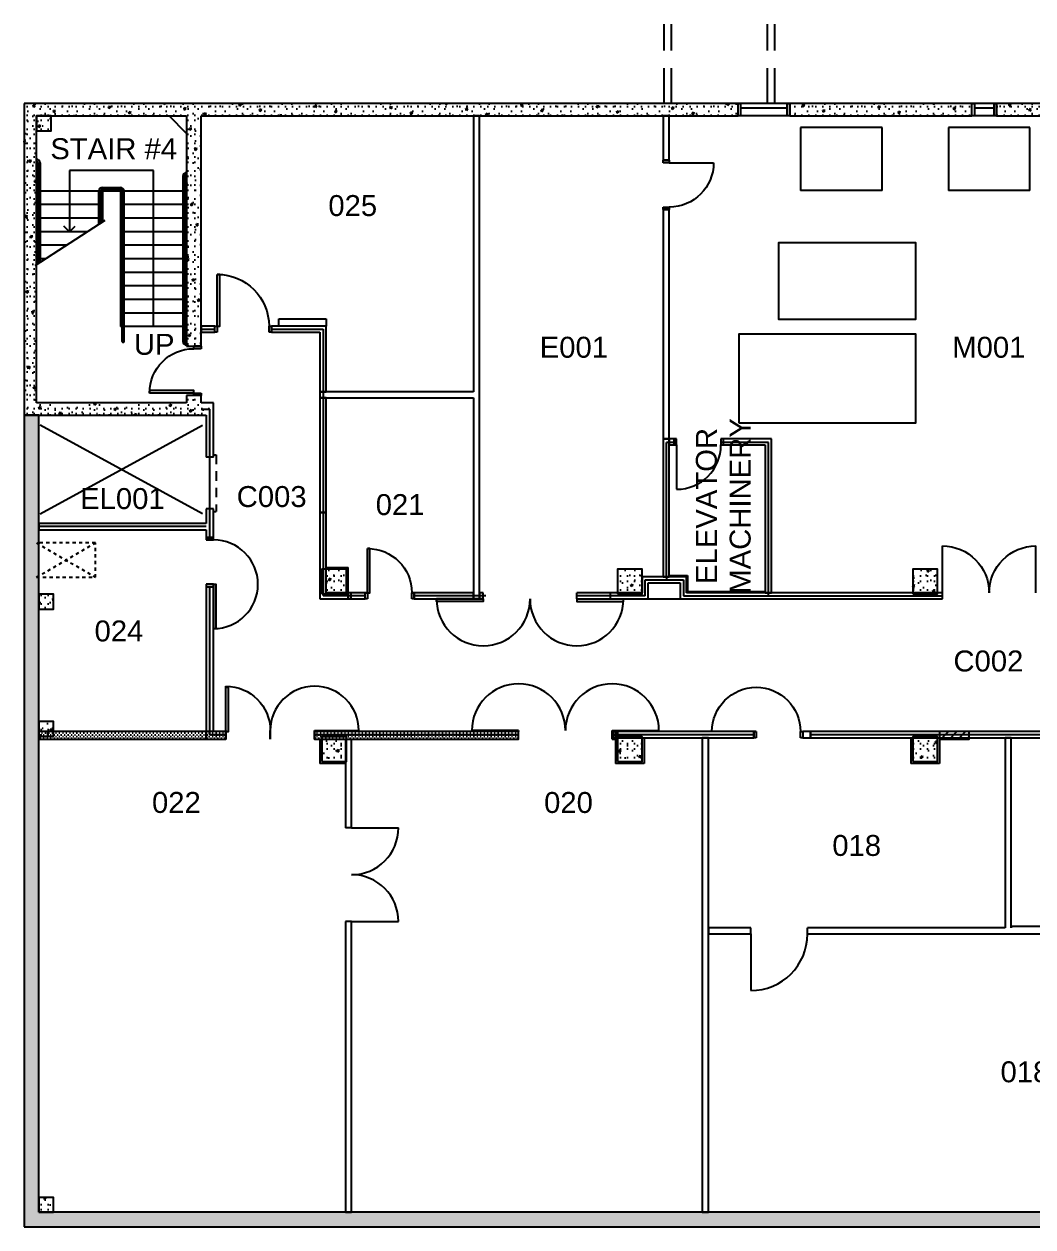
# Model space of a CAD drawing. Header units: inches. Extents: x 304 to 2516, y 181 to 1989.
# Drawn here: x 304 to 1123, y 319 to 1295 of the extents above; entities that cross this region are included whole.
import ezdxf

# ---------------------------------------------------------------- set-up
doc = ezdxf.new("R2010")
doc.units = ezdxf.units.IN
doc.header["$MEASUREMENT"] = 0
for name, pattern in [('DASHED', [43.2, 28.8, -14.4]), ('DASHED2', [13.44, 7.68, -5.76]), ('HIDDEN', [5.333333, 2.666667, -2.666667])]:
    doc.linetypes.add(name, pattern=pattern)
for name, color, linetype in [('A-CLNG-OTLN', 6, 'Continuous'), ('A-DOOR', 4, 'Continuous'), ('A-FLOR-HRAL', 4, 'Continuous'), ('A-FLOR-STRS', 4, 'Continuous'), ('A-GLAZ', 3, 'Continuous'), ('A-PFLR-NOTE', 3, 'Continuous'), ('A-WALL', 5, 'Continuous'), ('A-WALL-JAMB', 6, 'Continuous'), ('A-WALL-NEW', 7, 'Continuous'), ('A-WALL-PATT', 1, 'Continuous'), ('M-PAD', 7, 'Continuous'), ('S-COLS', 6, 'Continuous')]:
    doc.layers.add(name, color=color, linetype=linetype)
doc.styles.get("Standard").update_dxf_attribs({"font": 'ARIAL.TTF'})
doc.linetypes.add('1 HR RATED', pattern='A,0,[1,PS-01.Shx,S=0.091429,R=0,X=0,Y=0],-14.4,0', length=14.4)
doc.linetypes.add('2 HR RATED', pattern='A,0,[2,PS-01.Shx,S=0.091429,R=0,X=0,Y=0],-14.4,0', length=14.4)
pattern_1 = [(45, (0, 0), (-1.4142136, 1.4142136), [0, -2])]
pattern_2 = [(45, (0, 0), (-20.8303, 20.8303), [1.84252, -15.16535]), (45, (-4.402, 16.428), (-20.8303, 20.8303), [1.84252, -15.16535]), (105, (0, 0), (28.45473, 7.62442), [1.84252, -15.16535]), (105, (12.026, 12.026), (28.45473, 7.62442), [1.84252, -15.16535]), (165, (1.303, 1.303), (7.62442, 28.45473), [1.84252, -15.16535]), (165, (13.33, 13.33), (7.62442, 28.45473), [1.84252, -15.16535]), (45, (-2.0044, 2.0044), (-4.008794, 4.008794), [0, -5.669291, 0, -8.503937]), (90, (-3e-16, 4.009), (-5.669291, 0), [0, -4.251969, 0, -7.086614])]

# ---------------------------------------------------------------- blocks, each defined once
blk = doc.blocks.new('D1 Metal_117')
at = {"color": 0, "linetype": 'Continuous'}
for p, q in [((21, 0), (21, 42)), ((-21, 0), (-23, 0)), ((-23, 0), (-23, -5)), ((-21, -5), (-21, 0)), ((23, 0), (21, 0)), ((21, 0), (21, -5)), ((23, -5), (23, 0)), ((-23, -5), (-21, -5)), ((21, -5), (23, -5))]:
    blk.add_line(p, q, dxfattribs=at)
blk.add_arc((21, 0), 42, 90, 180, dxfattribs=at)
blk = doc.blocks.new('D1 Metal_7')
at = {"color": 0, "linetype": 'Continuous'}
for p, q in [((-18, 0), (-18, -6.875)), ((-18, -6.875), (-18, 0)), ((18, 0), (18, -6.875)), ((18, -6.875), (18, 0)), ((18, 0), (54, 0))]:
    blk.add_line(p, q, dxfattribs=at)
blk.add_arc((18, 0), 36, 0, 180, dxfattribs=at)
blk = doc.blocks.new('D1 Metal_187')
at = {"color": 0, "linetype": 'Continuous'}
for p, q in [((18, 0), (18, 36)), ((-18, 0), (-18, -6.875)), ((-18, -6.875), (-18, 0)), ((18, 0), (18, -6.875)), ((18, -6.875), (18, 0))]:
    blk.add_line(p, q, dxfattribs=at)
blk.add_arc((18, 0), 36, 90, 180, dxfattribs=at)
blk = doc.blocks.new('D1 Metal_10')
at = {"color": 0, "linetype": 'Continuous'}
for p, q in [((18, 0), (18, 36)), ((-18, 0), (-20, 0)), ((-20, 0), (-20, -5)), ((-18, -5), (-18, 0)), ((20, 0), (18, 0)), ((18, 0), (18, -5)), ((20, -5), (20, 0)), ((-20, -5), (-18, -5)), ((18, -5), (20, -5))]:
    blk.add_line(p, q, dxfattribs=at)
blk.add_arc((18, 0), 36, 90, 180, dxfattribs=at)
blk = doc.blocks.new('D2 Metal_11')
at = {"color": 0, "linetype": 'ByBlock'}
for p, q in [((-38, 0), (-76, 0)), ((38, 0), (76, 0))]:
    blk.add_line(p, q, dxfattribs=at)
for centre in [(-38, 0), (38, 0)]:
    blk.add_arc(centre, 38, 0, 180, dxfattribs=at)
blk = doc.blocks.new('D2 Metal_106')
at = {"color": 0, "linetype": 'ByBlock'}
for p, q in [((-38, 0), (-76, 0)), ((38, 0), (76, 0))]:
    blk.add_line(p, q, dxfattribs=at)
for centre in [(-38, 0), (38, 0)]:
    blk.add_arc(centre, 38, 0, 180, dxfattribs=at)
blk = doc.blocks.new('D1 Metal_118')
at = {"color": 0, "linetype": 'ByBlock'}
for p, q in [((18, 0), (18, 36)), ((-18, 0), (-20, 0)), ((-20, 0), (-20, -6.125)), ((-18, -6.125), (-18, 0)), ((20, 0), (18, 0)), ((18, 0), (18, -6.125)), ((20, -6.125), (20, 0)), ((-20, -6.125), (-18, -6.125)), ((18, -6.125), (20, -6.125))]:
    blk.add_line(p, q, dxfattribs=at)
blk.add_arc((18, 0), 36, 90, 180, dxfattribs=at)
blk = doc.blocks.new('D1 Metal_216')
at = {"color": 0, "linetype": 'Continuous'}
for p, q in [((18, 0), (18, 36)), ((-18, 0), (-20, 0)), ((-20, 0), (-20, -5)), ((-18, -5), (-18, 0)), ((20, 0), (18, 0)), ((18, 0), (18, -5)), ((20, -5), (20, 0)), ((-20, -5), (-18, -5)), ((18, -5), (20, -5))]:
    blk.add_line(p, q, dxfattribs=at)
blk.add_arc((18, 0), 36, 90, 180, dxfattribs=at)
blk = doc.blocks.new('D1 Metal_110')
at = {"color": 0, "linetype": 'Continuous'}
for p, q in [((-18, 0), (-20, 0)), ((-20, 0), (-20, -5)), ((-18, -5), (-18, 0)), ((20, 0), (18, 0)), ((18, 0), (18, -5)), ((18, 0), (54, 0)), ((20, -5), (20, 0)), ((-20, -5), (-18, -5)), ((18, -5), (20, -5))]:
    blk.add_line(p, q, dxfattribs=at)
blk.add_arc((18, 0), 36, 0, 180, dxfattribs=at)
blk = doc.blocks.new('D1 Metal_6')
at = {"color": 0, "linetype": 'Continuous'}
for p, q in [((18, 0), (18, 36)), ((-18, 0), (-20, 0)), ((-20, 0), (-20, -5)), ((-18, -5), (-18, 0)), ((20, 0), (18, 0)), ((18, 0), (18, -5)), ((20, -5), (20, 0)), ((-20, -5), (-18, -5)), ((18, -5), (20, -5))]:
    blk.add_line(p, q, dxfattribs=at)
blk.add_arc((18, 0), 36, 90, 180, dxfattribs=at)
blk = doc.blocks.new('D2 Metal_8')
at = {"color": 0, "linetype": 'Continuous'}
for p, q in [((-38, 0), (-38, 38)), ((38, 0), (38, 38))]:
    blk.add_line(p, q, dxfattribs=at)
for centre, start, end in [((-38, 0), 0, 90), ((38, 0), 90, 180)]:
    blk.add_arc(centre, 38, start, end, dxfattribs=at)
blk = doc.blocks.new('D1 Metal_101')
at = {"color": 0, "linetype": 'Continuous'}
for p, q in [((-18, 0), (-20, 0)), ((-20, 0), (-20, -6)), ((-18, -6), (-18, 0)), ((20, 0), (18, 0)), ((18, 0), (18, -6)), ((18, 0), (54, 0)), ((20, -6), (20, 0)), ((-20, -6), (-18, -6)), ((18, -6), (20, -6))]:
    blk.add_line(p, q, dxfattribs=at)
blk.add_arc((18, 0), 36, 0, 180, dxfattribs=at)
blk = doc.blocks.new('D1 Metal_40')
at = {"color": 0, "linetype": 'ByBlock'}
blk.add_line((23, 0), (23, 46), dxfattribs=at)
blk.add_arc((23, 0), 46, 90, 180, dxfattribs=at)
blk = doc.blocks.new('D2 Metal_100')
at = {"color": 0, "linetype": 'ByBlock'}
for p, q in [((-38, 0), (-38, 38)), ((38, 0), (38, 38))]:
    blk.add_line(p, q, dxfattribs=at)
for centre, start, end in [((-38, 0), 0, 90), ((38, 0), 90, 180)]:
    blk.add_arc(centre, 38, start, end, dxfattribs=at)

msp = doc.modelspace()

# ---------------------------------------------------------------- hatches: boundary and pattern name
at = {"layer": 'A-WALL'}
h = msp.add_hatch(dxfattribs=at)
h.set_pattern_fill('LIGHTWEIGHT_CONCRETE', color=256, style=0, pattern_type=2)
h.set_pattern_definition(pattern_2)
h.paths.add_polyline_path([(435.59, 993.78), (435.59, 987.78), (447.59, 987.78), (447.59, 993.78)], flags=0)
at = {"layer": 'A-WALL-PATT'}
h = msp.add_hatch(dxfattribs=at)
h.set_pattern_fill('LIGHTWEIGHT_CONCRETE', color=256, style=0, pattern_type=2)
h.set_pattern_definition(pattern_2)
h.paths.add_polyline_path([(303.59, 1220.78), (435.59, 1220.78), (447.59, 1230.78), (303.59, 1230.78)], flags=0)
h = msp.add_hatch(dxfattribs=at)
h.set_pattern_fill('LIGHTWEIGHT_CONCRETE', color=256, style=0, pattern_type=2)
h.set_pattern_definition(pattern_2)
h.paths.add_polyline_path([(447.59, 1033.78), (447.59, 1230.78), (435.59, 1220.78), (435.59, 1033.78)], flags=0)
h = msp.add_hatch(dxfattribs=at)
h.set_pattern_fill('LIGHTWEIGHT_CONCRETE', color=256, style=0, pattern_type=2)
h.set_pattern_definition(pattern_2)
h.paths.add_polyline_path([(447.59, 1220.78), (563.59, 1220.78), (563.59, 1230.78), (447.59, 1230.78)], flags=0)
h = msp.add_hatch(dxfattribs=at)
h.set_pattern_fill('LIGHTWEIGHT_CONCRETE', color=256, style=0, pattern_type=2)
h.set_pattern_definition(pattern_2)
h.paths.add_polyline_path([(563.59, 1230.78), (563.59, 1220.78), (883.59, 1220.78), (883.59, 1230.78)], flags=0)
h = msp.add_hatch(dxfattribs=at)
h.set_pattern_fill('LIGHTWEIGHT_CONCRETE', color=256, style=0, pattern_type=2)
h.set_pattern_definition(pattern_2)
h.paths.add_polyline_path([(925.59, 1230.78), (925.59, 1220.78), (1073.59, 1220.78), (1073.59, 1230.78)], flags=0)
h = msp.add_hatch(dxfattribs=at)
h.set_pattern_fill('LIGHTWEIGHT_CONCRETE', color=256, style=0, pattern_type=2)
h.set_pattern_definition(pattern_2)
h.paths.add_polyline_path([(1093.59, 1230.78), (1093.59, 1220.78), (1135.09, 1220.78), (1135.09, 1230.78)], flags=0)
h = msp.add_hatch(dxfattribs=at)
h.set_pattern_fill('LIGHTWEIGHT_CONCRETE', color=256, style=0, pattern_type=2)
h.set_pattern_definition(pattern_2)
h.paths.add_polyline_path([(313.59, 987.78), (313.59, 1220.78), (303.59, 1220.78), (303.59, 977.78)], flags=0)
h = msp.add_hatch(dxfattribs=at)
h.set_pattern_fill('LIGHTWEIGHT_CONCRETE', color=256, style=0, pattern_type=2)
h.set_pattern_definition(pattern_2)
h.paths.add_polyline_path([(313.59, 1208.78), (325.59, 1208.78), (325.59, 1220.78), (313.59, 1220.78)], flags=0)
h = msp.add_hatch(dxfattribs=at)
h.set_pattern_fill('LIGHTWEIGHT_CONCRETE', color=256, style=0, pattern_type=2)
h.set_pattern_definition(pattern_2)
h.paths.add_polyline_path([(457.59, 987.78), (313.59, 987.78), (303.59, 977.78), (451.59, 977.78)], flags=0)
h = msp.add_hatch(dxfattribs=at)
h.set_pattern_fill('LIGHTWEIGHT_CONCRETE', color=256, style=0, pattern_type=2)
h.set_pattern_definition(pattern_2)
h.paths.add_polyline_path([(315.59, 330.78), (315.59, 977.78), (303.59, 977.78), (303.59, 318.78)], flags=0)
h = msp.add_hatch(dxfattribs=at)
h.set_pattern_fill('LIGHTWEIGHT_CONCRETE', color=256, style=0, pattern_type=2)
h.set_pattern_definition(pattern_2)
h.paths.add_polyline_path([(315.59, 820.44), (327.59, 820.44), (327.59, 832.44), (315.59, 832.44)], flags=0)
h = msp.add_hatch(dxfattribs=at)
h.set_pattern_fill('LIGHTWEIGHT_CONCRETE', color=256, style=0, pattern_type=2)
h.set_pattern_definition(pattern_2)
h.paths.add_polyline_path([(315.59, 717.11), (327.59, 717.11), (327.59, 729.11), (315.59, 729.11)], flags=0)
h = msp.add_hatch(dxfattribs=at)
h.set_pattern_fill('45_', color=256, style=0, pattern_type=2)
h.set_pattern_definition(pattern_1)
h.paths.add_polyline_path([(315.59, 720.9), (315.59, 714.9), (467.59, 714.9), (467.59, 721.78), (467.54, 721.78), (467.54, 720.9)])
h = msp.add_hatch(dxfattribs=at)
h.set_pattern_fill('45_', color=256, style=0, pattern_type=2)
h.set_pattern_definition(pattern_1)
h.paths.add_polyline_path([(539.52, 720.9), (539.52, 714.9), (691.52, 714.9), (705.34, 714.9), (705.34, 720.9), (691.52, 720.9), (691.52, 721.78), (691.48, 721.78), (691.48, 720.9)])
h = msp.add_hatch(dxfattribs=at)
h.set_pattern_fill('45_', color=256, style=0, pattern_type=2)
h.set_pattern_definition(pattern_1)
h.paths.add_polyline_path([(785.61, 715.9), (781.34, 715.9), (781.34, 720.9), (785.61, 720.9)])
h = msp.add_hatch(dxfattribs=at)
h.set_pattern_fill('COMMON_BRICK', color=256, style=0, pattern_type=2)
h.set_pattern_definition([(45, (0, 0), (-3.474288, 3.474288), [])])
h.paths.add_polyline_path([(1047.21, 720.9), (1047.21, 714.9), (1071.21, 714.9), (1071.21, 720.9)])
h = msp.add_hatch(dxfattribs=at)
h.set_pattern_fill('LIGHTWEIGHT_CONCRETE', color=256, style=0, pattern_type=2)
h.set_pattern_definition(pattern_2)
h.paths.add_polyline_path([(315.59, 330.78), (327.59, 330.78), (327.59, 342.78), (315.59, 342.78)], flags=0)
h = msp.add_hatch(dxfattribs=at)
h.set_pattern_fill('LIGHTWEIGHT_CONCRETE', color=256, style=0, pattern_type=2)
h.set_pattern_definition(pattern_2)
h.paths.add_polyline_path([(1864.49, 330.78), (315.59, 330.78), (303.59, 318.78), (1864.49, 318.78)], flags=0)
at = {"layer": 'S-COLS'}
h = msp.add_hatch(dxfattribs=at)
h.set_pattern_fill('LIGHTWEIGHT_CONCRETE', color=256, style=0, pattern_type=2)
h.set_pattern_definition(pattern_2)
h.paths.add_polyline_path([(545.59, 832.78), (565.59, 832.78), (565.59, 852.78), (545.59, 852.78)], flags=0)
h = msp.add_hatch(dxfattribs=at)
h.set_pattern_fill('LIGHTWEIGHT_CONCRETE', color=256, style=0, pattern_type=2)
h.set_pattern_definition(pattern_2)
h.paths.add_polyline_path([(785.59, 832.78), (805.59, 832.78), (805.59, 852.78), (785.59, 852.78)], flags=0)
h = msp.add_hatch(dxfattribs=at)
h.set_pattern_fill('LIGHTWEIGHT_CONCRETE', color=256, style=0, pattern_type=2)
h.set_pattern_definition(pattern_2)
h.paths.add_polyline_path([(1025.59, 832.78), (1045.59, 832.78), (1045.59, 852.78), (1025.59, 852.78)], flags=0)
h = msp.add_hatch(dxfattribs=at)
h.set_pattern_fill('LIGHTWEIGHT_CONCRETE', color=256, style=0, pattern_type=2)
h.set_pattern_definition(pattern_2)
h.paths.add_polyline_path([(545.59, 696.78), (565.59, 696.78), (565.59, 716.78), (545.59, 716.78)], flags=0)
h = msp.add_hatch(dxfattribs=at)
h.set_pattern_fill('LIGHTWEIGHT_CONCRETE', color=256, style=0, pattern_type=2)
h.set_pattern_definition(pattern_2)
h.paths.add_polyline_path([(785.59, 696.78), (805.59, 696.78), (805.59, 716.78), (785.59, 716.78)], flags=0)
h = msp.add_hatch(dxfattribs=at)
h.set_pattern_fill('LIGHTWEIGHT_CONCRETE', color=256, style=0, pattern_type=2)
h.set_pattern_definition(pattern_2)
h.paths.add_polyline_path([(1025.59, 696.78), (1045.59, 696.78), (1045.59, 716.78), (1025.59, 716.78)], flags=0)

# ---------------------------------------------------------------- linework, layer by layer
at = {"linetype": 'Continuous'}
for p, q in [((448.58, 897.78), (316.59, 969.78)), ((316.59, 897.78), (448.58, 969.78))]:
    msp.add_line(p, q, dxfattribs=at)
at = {"layer": 'A-CLNG-OTLN', "linetype": 'DASHED2'}
for p, q in [((457.59, 945.78), (459.59, 945.78)), ((459.59, 945.78), (459.59, 899.78)), ((457.59, 899.78), (459.59, 899.78))]:
    msp.add_line(p, q, dxfattribs=at)
at = {"layer": 'A-CLNG-OTLN', "linetype": 'Continuous'}
msp.add_line((810.59, 828.65), (836.59, 828.65), dxfattribs=at)
at = {"layer": 'A-DOOR', "linetype": 'Continuous'}
for p, q in [((504.59, 1045.15), (504.59, 1050.15)), ((447.59, 1033.78), (441.46, 1033.78)), ((457.59, 838.57), (451.59, 838.57)), ((467.59, 721.78), (467.59, 714.9)), ((539.59, 714.9), (539.59, 721.78)), ((705.34, 721.78), (705.34, 720.9)), ((781.34, 714.9), (781.34, 721.78)), ((896.34, 720.9), (896.34, 715.9)), ((936.34, 720.9), (936.34, 715.9)), ((942.34, 720.9), (936.34, 720.9)), ((936.34, 715.9), (942.34, 715.9)), ((942.34, 715.9), (942.34, 720.9))]:
    msp.add_line(p, q, dxfattribs=at)
at = {"layer": 'A-DOOR', "linetype": 'DASHED2'}
for p, q in [((451.59, 838.57), (451.59, 838.4)), ((451.59, 838.4), (457.59, 838.4)), ((457.59, 838.4), (457.59, 838.57))]:
    msp.add_line(p, q, dxfattribs=at)
at = {"layer": 'A-DOOR', "linetype": 'Continuous'}
for points in [[(460.59, 1050.15), (462.59, 1050.15), (462.59, 1092.11), (460.59, 1092.15)], [(441.46, 995.78), (441.46, 997.78), (405.52, 997.78), (405.52, 995.78)], [(582.59, 833.65), (584.59, 833.65), (584.59, 869.6), (582.59, 869.6)], [(457.59, 804.57), (459.59, 804.57), (459.59, 840.51), (457.59, 840.51)], [(676.59, 828.65), (676.59, 826.65), (638.59, 826.65), (638.59, 828.65)], [(752.59, 828.65), (752.59, 826.65), (790.59, 826.65), (790.59, 828.65)], [(467.54, 720.9), (469.54, 720.9), (469.54, 756.85), (467.54, 756.85)]]:
    msp.add_lwpolyline(points, dxfattribs=at)
at = {"layer": 'A-FLOR-HRAL', "linetype": 'Continuous'}
for p, q in [((315.1, 1182.78), (315.1, 1101.04)), ((316.6, 1182.78), (316.6, 1102.01)), ((367.34, 1162.78), (381.84, 1162.78)), ((432.58, 1171.78), (432.58, 1037.78)), ((434.08, 1171.78), (434.08, 1037.78)), ((364.34, 1132.76), (364.34, 1159.78)), ((365.84, 1133.73), (365.84, 1159.78)), ((367.34, 1161.28), (381.84, 1161.28)), ((383.34, 1037.78), (383.34, 1159.78)), ((384.84, 1037.78), (384.84, 1159.78))]:
    msp.add_line(p, q, dxfattribs=at)
for centre, radius, start, end in [((313.59, 1182.78), 3, 0, 90), ((313.59, 1182.78), 1.5, 0, 90), ((435.59, 1171.78), 3, 90, 180), ((435.59, 1171.78), 1.5, 90, 180), ((367.34, 1159.78), 3, 90, 180), ((381.84, 1159.78), 3, 0, 90), ((367.34, 1159.78), 1.5, 90, 180), ((381.84, 1159.78), 1.5, 0, 90), ((384.09, 1037.78), 0.75, 180, 0), ((435.59, 1037.78), 3, 180, 270), ((435.59, 1037.78), 1.5, 180, 270)]:
    msp.add_arc(centre, radius, start, end, dxfattribs=at)
at = {"layer": 'A-FLOR-STRS', "linetype": 'Continuous'}
for p, q in [((364.34, 1159.78), (316.6, 1159.78)), ((383.34, 1159.78), (365.84, 1159.78)), ((367.34, 1159.78), (367.34, 1134.69)), ((381.84, 1159.78), (381.84, 1049.78)), ((432.58, 1159.78), (384.84, 1159.78)), ((364.34, 1148.78), (316.6, 1148.78)), ((367.34, 1148.78), (365.84, 1148.78)), ((383.34, 1148.78), (381.84, 1148.78)), ((432.58, 1148.78), (384.84, 1148.78)), ((312.55, 1099.4), (369.52, 1136.1)), ((364.34, 1137.78), (316.6, 1137.78)), ((367.34, 1137.78), (365.84, 1137.78)), ((383.34, 1137.78), (381.84, 1137.78)), ((432.58, 1137.78), (384.84, 1137.78)), ((355.05, 1126.78), (316.6, 1126.78)), ((383.34, 1126.78), (381.84, 1126.78)), ((432.58, 1126.78), (384.84, 1126.78)), ((337.98, 1115.78), (316.6, 1115.78)), ((383.34, 1115.78), (381.84, 1115.78)), ((432.58, 1115.78), (384.84, 1115.78)), ((320.9, 1104.78), (316.6, 1104.78)), ((383.34, 1104.78), (381.84, 1104.78)), ((432.58, 1104.78), (384.84, 1104.78)), ((383.34, 1093.78), (381.84, 1093.78)), ((432.58, 1093.78), (384.84, 1093.78)), ((383.34, 1082.78), (381.84, 1082.78)), ((432.58, 1082.78), (384.84, 1082.78)), ((383.34, 1071.78), (381.84, 1071.78)), ((432.58, 1071.78), (384.84, 1071.78)), ((383.34, 1060.78), (381.84, 1060.78)), ((432.58, 1060.78), (384.84, 1060.78)), ((383.34, 1049.78), (381.84, 1049.78)), ((432.58, 1049.78), (384.84, 1049.78))]:
    msp.add_line(p, q, dxfattribs=at)
at = {"layer": 'A-GLAZ', "linetype": 'Continuous'}
for p, q in [((925.59, 1230.78), (883.59, 1230.78)), ((1093.59, 1230.78), (1073.59, 1230.78)), ((885.59, 1227.28), (923.59, 1227.28)), ((1075.59, 1227.28), (1091.59, 1227.28)), ((925.59, 1220.78), (883.59, 1220.78)), ((1093.59, 1220.78), (1073.59, 1220.78))]:
    msp.add_line(p, q, dxfattribs=at)
at = {"layer": 'A-PFLR-NOTE', "linetype": 'Continuous'}
for p, q in [((408.71, 1176.61), (340.47, 1176.61)), ((340.47, 1176.61), (340.47, 1126.78)), ((408.71, 1049.78), (408.71, 1176.61)), ((340.47, 1126.78), (335.8, 1131.44)), ((340.47, 1126.78), (345.13, 1131.44))]:
    msp.add_line(p, q, dxfattribs=at)
at = {"layer": 'A-WALL', "linetype": 'DASHED'}
for p, q in [((823.59, 1230.78), (823.59, 1295.4)), ((829.59, 1230.78), (829.59, 1295.4)), ((907.59, 1230.78), (907.59, 1295.4)), ((913.59, 1230.78), (913.59, 1295.4))]:
    msp.add_line(p, q, dxfattribs=at)
at = {"layer": 'A-WALL', "linetype": 'Continuous'}
for p, q in [((447.59, 1230.78), (303.59, 1230.78)), ((303.59, 1230.78), (303.59, 1220.78)), ((563.59, 1230.78), (447.59, 1230.78)), ((883.59, 1230.78), (563.59, 1230.78)), ((883.59, 1220.78), (883.59, 1230.78)), ((925.59, 1220.78), (925.59, 1230.78)), ((1073.59, 1230.78), (925.59, 1230.78)), ((1073.59, 1220.78), (1073.59, 1230.78)), ((1093.59, 1220.78), (1093.59, 1230.78)), ((1135.09, 1230.78), (1093.59, 1230.78)), ((303.59, 1220.78), (303.59, 977.78)), ((313.59, 1220.78), (435.59, 1220.78)), ((313.59, 987.78), (313.59, 1220.78)), ((435.59, 1206.64), (421.45, 1220.78)), ((435.59, 1220.78), (435.59, 1033.78)), ((447.59, 1220.78), (563.59, 1220.78)), ((447.59, 1033.78), (447.59, 1220.78)), ((563.59, 1220.78), (883.59, 1220.78)), ((668.59, 1220.78), (668.59, 996.9)), ((673.59, 1220.78), (668.59, 1220.78)), ((673.59, 828.65), (673.59, 1220.78)), ((827.71, 1220.78), (822.71, 1220.78)), ((822.71, 1220.78), (822.71, 1184.78)), ((827.71, 1184.78), (827.71, 1220.78)), ((925.59, 1220.78), (1073.59, 1220.78)), ((1093.59, 1220.78), (1135.09, 1220.78)), ((822.71, 1184.78), (827.71, 1184.78)), ((822.71, 1144.78), (822.71, 958.65)), ((827.71, 1144.78), (822.71, 1144.78)), ((827.71, 958.65), (827.71, 1144.78)), ((510.59, 1050.15), (510.59, 1056.15)), ((510.59, 1056.15), (548.96, 1056.15)), ((548.96, 1056.15), (548.96, 1050.15)), ((458.59, 1050.15), (447.59, 1050.15)), ((447.59, 1050.15), (447.59, 1045.15)), ((447.59, 1045.15), (458.59, 1045.15)), ((458.59, 1045.15), (458.59, 1050.15)), ((548.96, 1050.15), (504.59, 1050.15)), ((504.59, 1050.15), (504.59, 1045.15)), ((504.59, 1045.15), (543.96, 1045.15)), ((543.96, 1045.15), (543.96, 996.9)), ((548.96, 1045.15), (548.96, 1050.15)), ((548.96, 996.9), (548.96, 1045.15)), ((435.59, 1033.78), (447.59, 1033.78)), ((668.59, 996.9), (543.96, 996.9)), ((543.96, 996.9), (543.96, 991.9)), ((543.96, 996.9), (548.96, 996.9)), ((435.59, 987.78), (313.59, 987.78)), ((435.59, 993.78), (435.59, 987.78)), ((447.59, 993.78), (435.59, 993.78)), ((447.59, 987.78), (447.59, 993.78)), ((457.59, 987.78), (447.59, 987.78)), ((457.59, 943.78), (457.59, 987.78)), ((543.96, 991.9), (543.96, 898.78)), ((543.96, 991.9), (668.59, 991.9)), ((548.96, 898.78), (548.96, 991.9)), ((668.59, 991.9), (668.59, 828.65)), ((315.59, 977.78), (303.59, 977.78)), ((303.59, 977.78), (303.59, 318.78)), ((303.59, 977.78), (451.59, 977.78)), ((315.59, 977.78), (303.59, 977.78)), ((303.59, 977.78), (303.59, 318.78)), ((315.59, 330.78), (315.59, 977.78)), ((315.59, 330.78), (315.59, 977.78)), ((451.59, 977.78), (451.59, 943.78)), ((822.71, 958.65), (822.71, 846.65)), ((827.71, 958.65), (822.71, 958.65)), ((822.71, 958.65), (827.71, 958.65)), ((831.71, 958.65), (827.71, 958.65)), ((827.71, 958.65), (827.71, 953.65)), ((827.71, 846.65), (827.71, 958.65)), ((831.71, 953.65), (831.71, 958.65)), ((871.71, 953.65), (871.71, 958.65)), ((910.71, 958.65), (871.71, 958.65)), ((910.71, 833.65), (910.71, 958.65)), ((827.71, 953.65), (831.71, 953.65)), ((871.71, 953.65), (905.71, 953.65)), ((905.71, 953.65), (905.71, 833.65)), ((457.59, 943.78), (451.59, 943.78)), ((457.59, 901.78), (451.59, 901.78)), ((451.59, 901.78), (451.59, 889.78)), ((457.59, 878.4), (457.59, 901.78)), ((543.96, 898.78), (543.96, 828.65)), ((548.96, 898.78), (543.96, 898.78)), ((543.96, 898.78), (548.96, 898.78)), ((548.96, 833.65), (548.96, 898.78)), ((451.59, 889.78), (315.59, 889.78)), ((315.59, 889.78), (315.59, 884.78)), ((315.59, 884.78), (451.59, 884.78)), ((451.59, 884.78), (451.59, 878.4)), ((451.59, 878.4), (457.59, 878.4)), ((548.96, 854.15), (566.96, 854.15)), ((566.96, 828.65), (566.96, 854.15)), ((805.59, 846.65), (805.59, 833.65)), ((810.59, 846.65), (805.59, 846.65)), ((805.59, 846.65), (805.59, 833.65)), ((841.59, 846.65), (810.59, 846.65)), ((810.59, 828.65), (810.59, 841.65)), ((810.59, 841.65), (836.59, 841.65)), ((810.59, 828.65), (810.59, 841.65)), ((822.71, 846.65), (827.71, 846.65)), ((827.71, 847.65), (842.59, 847.65)), ((836.59, 841.65), (836.59, 828.65)), ((841.59, 833.65), (841.59, 846.65)), ((842.59, 847.65), (842.59, 834.65)), ((457.59, 838.08), (451.59, 838.08)), ((451.59, 838.08), (451.59, 714.9)), ((457.59, 720.9), (457.59, 838.08)), ((568.96, 833.65), (548.96, 833.65)), ((568.96, 828.65), (568.96, 833.65)), ((580.59, 833.65), (568.96, 833.65)), ((568.96, 833.65), (568.96, 828.65)), ((580.59, 828.65), (580.59, 833.65)), ((582.59, 833.65), (580.59, 833.65)), ((580.59, 828.65), (580.59, 833.65)), ((620.59, 833.65), (618.59, 833.65)), ((620.59, 828.65), (620.59, 833.65)), ((668.59, 833.65), (620.59, 833.65)), ((620.59, 828.65), (620.59, 833.65)), ((752.59, 828.65), (752.59, 833.65)), ((779.91, 833.65), (752.59, 833.65)), ((779.91, 828.65), (779.91, 833.65)), ((805.59, 833.65), (779.91, 833.65)), ((805.59, 833.65), (779.91, 833.65)), ((1049.59, 833.65), (841.59, 833.65)), ((842.59, 834.65), (905.71, 834.65)), ((905.71, 833.65), (910.71, 833.65)), ((1049.59, 828.65), (1049.59, 833.65)), ((543.96, 828.65), (568.96, 828.65)), ((568.96, 828.65), (580.59, 828.65)), ((582.59, 828.65), (580.59, 828.65)), ((620.59, 828.65), (618.59, 828.65)), ((620.59, 828.65), (668.59, 828.65)), ((668.59, 828.65), (673.59, 828.65)), ((752.59, 828.65), (779.91, 828.65)), ((779.91, 828.65), (810.59, 828.65)), ((779.91, 828.65), (810.59, 828.65)), ((836.59, 828.65), (1049.59, 828.65)), ((451.59, 720.9), (315.59, 720.9)), ((315.59, 720.9), (315.59, 714.9)), ((315.59, 714.9), (451.59, 714.9)), ((451.59, 714.9), (451.59, 720.9)), ((451.59, 714.9), (467.59, 714.9)), ((467.59, 720.9), (457.59, 720.9)), ((467.59, 714.9), (467.59, 720.9)), ((705.34, 720.9), (539.52, 720.9)), ((539.52, 720.9), (539.52, 714.9)), ((539.52, 714.9), (564.71, 714.9)), ((543.96, 714.9), (543.96, 695.15)), ((564.71, 714.9), (564.71, 642.78)), ((569.71, 714.9), (705.34, 714.9)), ((569.71, 642.78), (569.71, 714.9)), ((705.34, 714.9), (705.34, 720.9)), ((783.96, 720.9), (781.34, 720.9)), ((781.34, 720.9), (781.34, 714.9)), ((781.34, 714.9), (783.96, 714.9)), ((783.96, 714.9), (783.96, 720.9)), ((896.34, 720.9), (783.96, 720.9)), ((783.96, 720.9), (783.96, 715.9)), ((783.96, 715.9), (783.96, 695.15)), ((783.96, 715.9), (896.34, 715.9)), ((807.21, 715.9), (807.21, 695.15)), ((854.46, 715.9), (854.46, 330.78)), ((859.46, 715.9), (854.46, 715.9)), ((859.46, 330.78), (859.46, 715.9)), ((896.34, 715.9), (896.34, 720.9)), ((1173.56, 720.9), (942.34, 720.9)), ((942.34, 720.9), (942.34, 715.9)), ((942.34, 715.9), (1173.56, 715.9)), ((1023.96, 715.9), (1023.96, 695.15)), ((1047.21, 715.9), (1047.21, 695.15)), ((1100.46, 715.9), (1100.46, 561.65)), ((1105.46, 715.9), (1100.46, 715.9)), ((1105.46, 561.65), (1105.46, 715.9)), ((564.71, 695.15), (543.96, 695.15)), ((807.21, 695.15), (783.96, 695.15)), ((1047.21, 695.15), (1023.96, 695.15)), ((569.71, 642.78), (564.71, 642.78)), ((569.71, 566.78), (564.71, 566.78)), ((564.71, 566.78), (564.71, 330.78)), ((569.71, 330.78), (569.71, 566.78)), ((893.96, 561.65), (859.46, 561.65)), ((859.46, 561.65), (859.46, 556.65)), ((893.96, 556.65), (893.96, 561.65)), ((939.96, 556.65), (939.96, 561.65)), ((1100.46, 561.65), (939.96, 561.65)), ((1275.46, 562.65), (1105.46, 562.65)), ((1105.46, 562.65), (1105.46, 561.65)), ((859.46, 556.65), (893.96, 556.65)), ((939.96, 556.65), (1105.46, 556.65)), ((1105.46, 556.65), (1440.96, 556.65)), ((1864.49, 330.78), (315.59, 330.78)), ((1854.49, 330.78), (315.59, 330.78)), ((564.71, 330.78), (569.71, 330.78)), ((854.46, 330.78), (859.46, 330.78)), ((303.59, 318.78), (1864.49, 318.78)), ((303.59, 318.78), (1864.49, 318.78))]:
    msp.add_line(p, q, dxfattribs=at)
at = {"layer": 'A-WALL', "linetype": 'HIDDEN'}
for p, q in [((361.59, 874.22), (313.59, 874.22)), ((313.59, 874.22), (361.59, 846.22)), ((313.59, 846.22), (361.59, 874.22)), ((361.59, 846.22), (361.59, 874.22)), ((313.59, 846.22), (361.59, 846.22))]:
    msp.add_line(p, q, dxfattribs=at)
at = {"layer": 'A-WALL', "linetype": '1 HR RATED'}
msp.add_line((808.09, 831.15), (752.59, 831.15), dxfattribs=at)
at = {"layer": 'A-WALL', "linetype": 'Continuous'}
for points in [[(315.59, 720.9), (315.59, 714.9), (467.59, 714.9), (467.59, 721.78), (467.54, 721.78), (467.54, 720.9)], [(539.52, 720.9), (539.52, 714.9), (691.52, 714.9), (705.34, 714.9), (705.34, 720.9), (691.52, 720.9), (691.52, 721.78), (691.48, 721.78), (691.48, 720.9)], [(785.61, 715.9), (781.34, 715.9), (781.34, 720.9), (785.61, 720.9)], [(1047.21, 720.9), (1047.21, 714.9), (1071.21, 714.9), (1071.21, 720.9)]]:
    msp.add_lwpolyline(points, close=True, dxfattribs=at)
at = {"layer": 'A-WALL-JAMB', "linetype": 'Continuous'}
for p, q in [((883.59, 1220.78), (883.59, 1230.78)), ((883.59, 1230.78), (885.59, 1230.78)), ((885.59, 1230.78), (885.59, 1220.78)), ((923.59, 1230.78), (925.59, 1230.78)), ((923.59, 1220.78), (923.59, 1230.78)), ((925.59, 1230.78), (925.59, 1220.78)), ((1073.59, 1220.78), (1073.59, 1230.78)), ((1073.59, 1230.78), (1075.59, 1230.78)), ((1075.59, 1230.78), (1075.59, 1220.78)), ((1091.59, 1230.78), (1093.59, 1230.78)), ((1091.59, 1220.78), (1091.59, 1230.78)), ((1093.59, 1230.78), (1093.59, 1220.78)), ((885.59, 1220.78), (883.59, 1220.78)), ((925.59, 1220.78), (923.59, 1220.78)), ((1075.59, 1220.78), (1073.59, 1220.78)), ((1093.59, 1220.78), (1091.59, 1220.78)), ((676.59, 833.65), (673.59, 833.65)), ((676.59, 828.65), (676.59, 833.65)), ((673.59, 828.65), (676.59, 828.65))]:
    msp.add_line(p, q, dxfattribs=at)
at = {"layer": 'A-WALL-NEW', "linetype": 'Continuous'}
for p, q in [((827.71, 1184.78), (822.71, 1184.78)), ((822.71, 1144.78), (827.71, 1144.78)), ((548.96, 991.9), (543.96, 991.9)), ((620.59, 833.65), (620.59, 828.65)), ((668.59, 828.65), (668.59, 833.65)), ((673.59, 833.65), (673.59, 828.65))]:
    msp.add_line(p, q, dxfattribs=at)
at = {"layer": 'A-WALL-PATT', "linetype": '1 HR RATED'}
for p, q in [((447.59, 1047.65), (458.59, 1047.65)), ((504.59, 1047.65), (546.46, 1047.65)), ((546.46, 1047.65), (546.46, 831.15)), ((447.59, 982.78), (454.59, 982.78)), ((454.59, 878.85), (454.59, 887.78)), ((808.09, 831.15), (808.09, 844.15)), ((808.09, 844.15), (825.38, 844.15)), ((454.59, 718.34), (454.59, 838.08)), ((580.59, 831.15), (546.46, 831.15)), ((678.59, 831.15), (620.59, 831.15)), ((908.27, 831.15), (1049.59, 831.15)), ((467.59, 718.34), (454.59, 718.34)), ((705.34, 718.34), (539.59, 718.34)), ((896.34, 718.34), (780.82, 718.34)), ((1192.59, 718.34), (942.34, 718.34))]:
    msp.add_line(p, q, dxfattribs=at)
at = {"layer": 'A-WALL-PATT', "linetype": '2 HR RATED'}
for p, q in [((454.59, 887.78), (454.59, 982.78)), ((825.38, 846.65), (825.38, 955.68)), ((833.71, 955.68), (825.38, 955.68)), ((908.27, 955.68), (869.71, 955.68)), ((908.27, 833.65), (908.27, 955.68)), ((315.59, 887.78), (451.59, 887.78)), ((825.38, 846.65), (825.38, 844.15)), ((825.38, 844.15), (839.23, 844.15)), ((839.23, 844.15), (839.23, 831.15)), ((839.23, 831.15), (908.27, 831.15)), ((908.27, 831.15), (908.27, 833.65))]:
    msp.add_line(p, q, dxfattribs=at)
at = {"layer": 'M-PAD', "linetype": 'Continuous'}
for p, q in [((1000.55, 1211.31), (934.42, 1211.31)), ((934.42, 1211.31), (934.42, 1160.31)), ((1000.55, 1160.31), (1000.55, 1211.31)), ((1120.68, 1211.31), (1054.55, 1211.31)), ((1054.55, 1211.31), (1054.55, 1160.31)), ((1120.68, 1160.31), (1120.68, 1211.31)), ((1000.55, 1160.31), (934.42, 1160.31)), ((1120.68, 1160.31), (1054.55, 1160.31))]:
    msp.add_line(p, q, dxfattribs=at)
for points in [[(1028.09, 1092.07), (1028.09, 1117.83), (916.44, 1117.83), (916.44, 1065.39)], [(916.44, 1065.39), (916.44, 1055.67), (1028.09, 1055.67), (1028.09, 1092.07)]]:
    msp.add_lwpolyline(points, dxfattribs=at)
msp.add_lwpolyline([(884.09, 971.67), (1028.09, 971.67), (1028.09, 1043.67), (884.09, 1043.67)], close=True, dxfattribs=at)
at = {"layer": 'S-COLS', "linetype": 'Continuous'}
for points in [[(313.59, 1208.78), (325.59, 1208.78), (325.59, 1220.78), (313.59, 1220.78)], [(545.59, 832.78), (565.59, 832.78), (565.59, 852.78), (545.59, 852.78)], [(785.59, 832.78), (805.59, 832.78), (805.59, 852.78), (785.59, 852.78)], [(1025.59, 832.78), (1045.59, 832.78), (1045.59, 852.78), (1025.59, 852.78)], [(315.59, 820.44), (327.59, 820.44), (327.59, 832.44), (315.59, 832.44)], [(315.59, 717.11), (327.59, 717.11), (327.59, 729.11), (315.59, 729.11)], [(545.59, 696.78), (565.59, 696.78), (565.59, 716.78), (545.59, 716.78)], [(785.59, 696.78), (805.59, 696.78), (805.59, 716.78), (785.59, 716.78)], [(1025.59, 696.78), (1045.59, 696.78), (1045.59, 716.78), (1025.59, 716.78)], [(315.59, 330.78), (327.59, 330.78), (327.59, 342.78), (315.59, 342.78)]]:
    msp.add_lwpolyline(points, close=True, dxfattribs=at)

# ---------------------------------------------------------------- block references
at = {"layer": 'A-DOOR', "xscale": -1, "rotation": 270}
msp.add_blockref('D1 Metal_10', (827.71, 1164.78), dxfattribs=at)
at = {"layer": 'A-DOOR', "xscale": -1}
for name, p in [('D1 Metal_117', (481.59, 1050.15)), ('D1 Metal_10', (600.59, 833.65)), ('D1 Metal_6', (600.59, 833.65)), ('D2 Metal_8', (1087.59, 833.65)), ('D1 Metal_187', (485.59, 721.78)), ('D1 Metal_110', (916.34, 720.9))]:
    msp.add_blockref(name, p, dxfattribs=at)
at = {"layer": 'A-DOOR', "linetype": 'Continuous', "xscale": -1, "rotation": 90}
msp.add_blockref('D1 Metal_118', (441.46, 1013.78), dxfattribs=at)
at = {"layer": 'A-DOOR'}
for name, p, rotation in [('D1 Metal_216', (851.71, 953.65), 180), ('D1 Metal_101', (457.59, 858.57), 270)]:
    msp.add_blockref(name, p, dxfattribs=dict(at, rotation=rotation))
at = {"layer": 'A-DOOR', "linetype": 'Continuous'}
for name, p, rotation in [('D2 Metal_106', (714.59, 828.65), 180.0000000000001), ('D2 Metal_100', (569.71, 604.78), 270), ('D1 Metal_40', (916.96, 556.65), 180)]:
    msp.add_blockref(name, p, dxfattribs=dict(at, rotation=rotation))
at = {"layer": 'A-DOOR'}
msp.add_blockref('D1 Metal_7', (521.59, 721.78), dxfattribs=at)
at = {"layer": 'A-DOOR', "linetype": 'Continuous'}
msp.add_blockref('D2 Metal_11', (743.34, 721.78), dxfattribs=at)

# ---------------------------------------------------------------- texts
at = {"layer": 'A-PFLR-NOTE', "char_height": 17, "attachment_point": 5}
for s, insert, width in [('STAIR #4', (376.42, 1194.08), 128.2713), ('\\A1;{\\fArial|b0|i0|c0|p34;UP}', (409.34, 1035.27), 26.2979), ('\\A1;{\\fArial|b0|i0|c0|p34;UP}', (409.34, 1035.27), 26.2979), ('\\A1;{\\fArial|b0|i0|c0|p34;UP}', (409.34, 1035.27), 26.2979)]:
    msp.add_mtext(s, dxfattribs=dict(at, insert=insert, width=width))
at = {"layer": 'A-PFLR-NOTE', "char_height": 17, "width": 26.2979, "attachment_point": 5}
for s, insert, line_spacing_factor in [('025', (570.59, 1147.92), 0.970748), ('E001', (750.21, 1032.88), 0.971568), ('M001', (1087.32, 1032.88), 0.983032), ('EL001', (383.49, 910.01), 0.983032), ('C003', (504.72, 911.66), 0.974958), ('\\P021', (609.09, 918.88), 0.971171), ('024', (380.67, 802.53), 1.942341), ('C002', (1086.94, 778.16), 0.97495), ('022', (427.35, 663.31), 0.983032), ('020', (745.85, 663.27), 0.983032), ('018', (979.96, 628.4), 0.982218), ('018A', (1124.52, 444.61), 0.982218)]:
    msp.add_mtext(s, dxfattribs=dict(at, insert=insert, line_spacing_factor=line_spacing_factor))
at = {"layer": 'A-PFLR-NOTE', "insert": (871.69, 904.15), "char_height": 17, "width": 26.2979, "attachment_point": 5, "rotation": 90, "line_spacing_factor": 0.967713}
msp.add_mtext('\\A1;{\\fArial|b0|i0|c0|p34;ELEVATOR MACHINERY}', dxfattribs=at)

doc.saveas('drawing.dxf')
